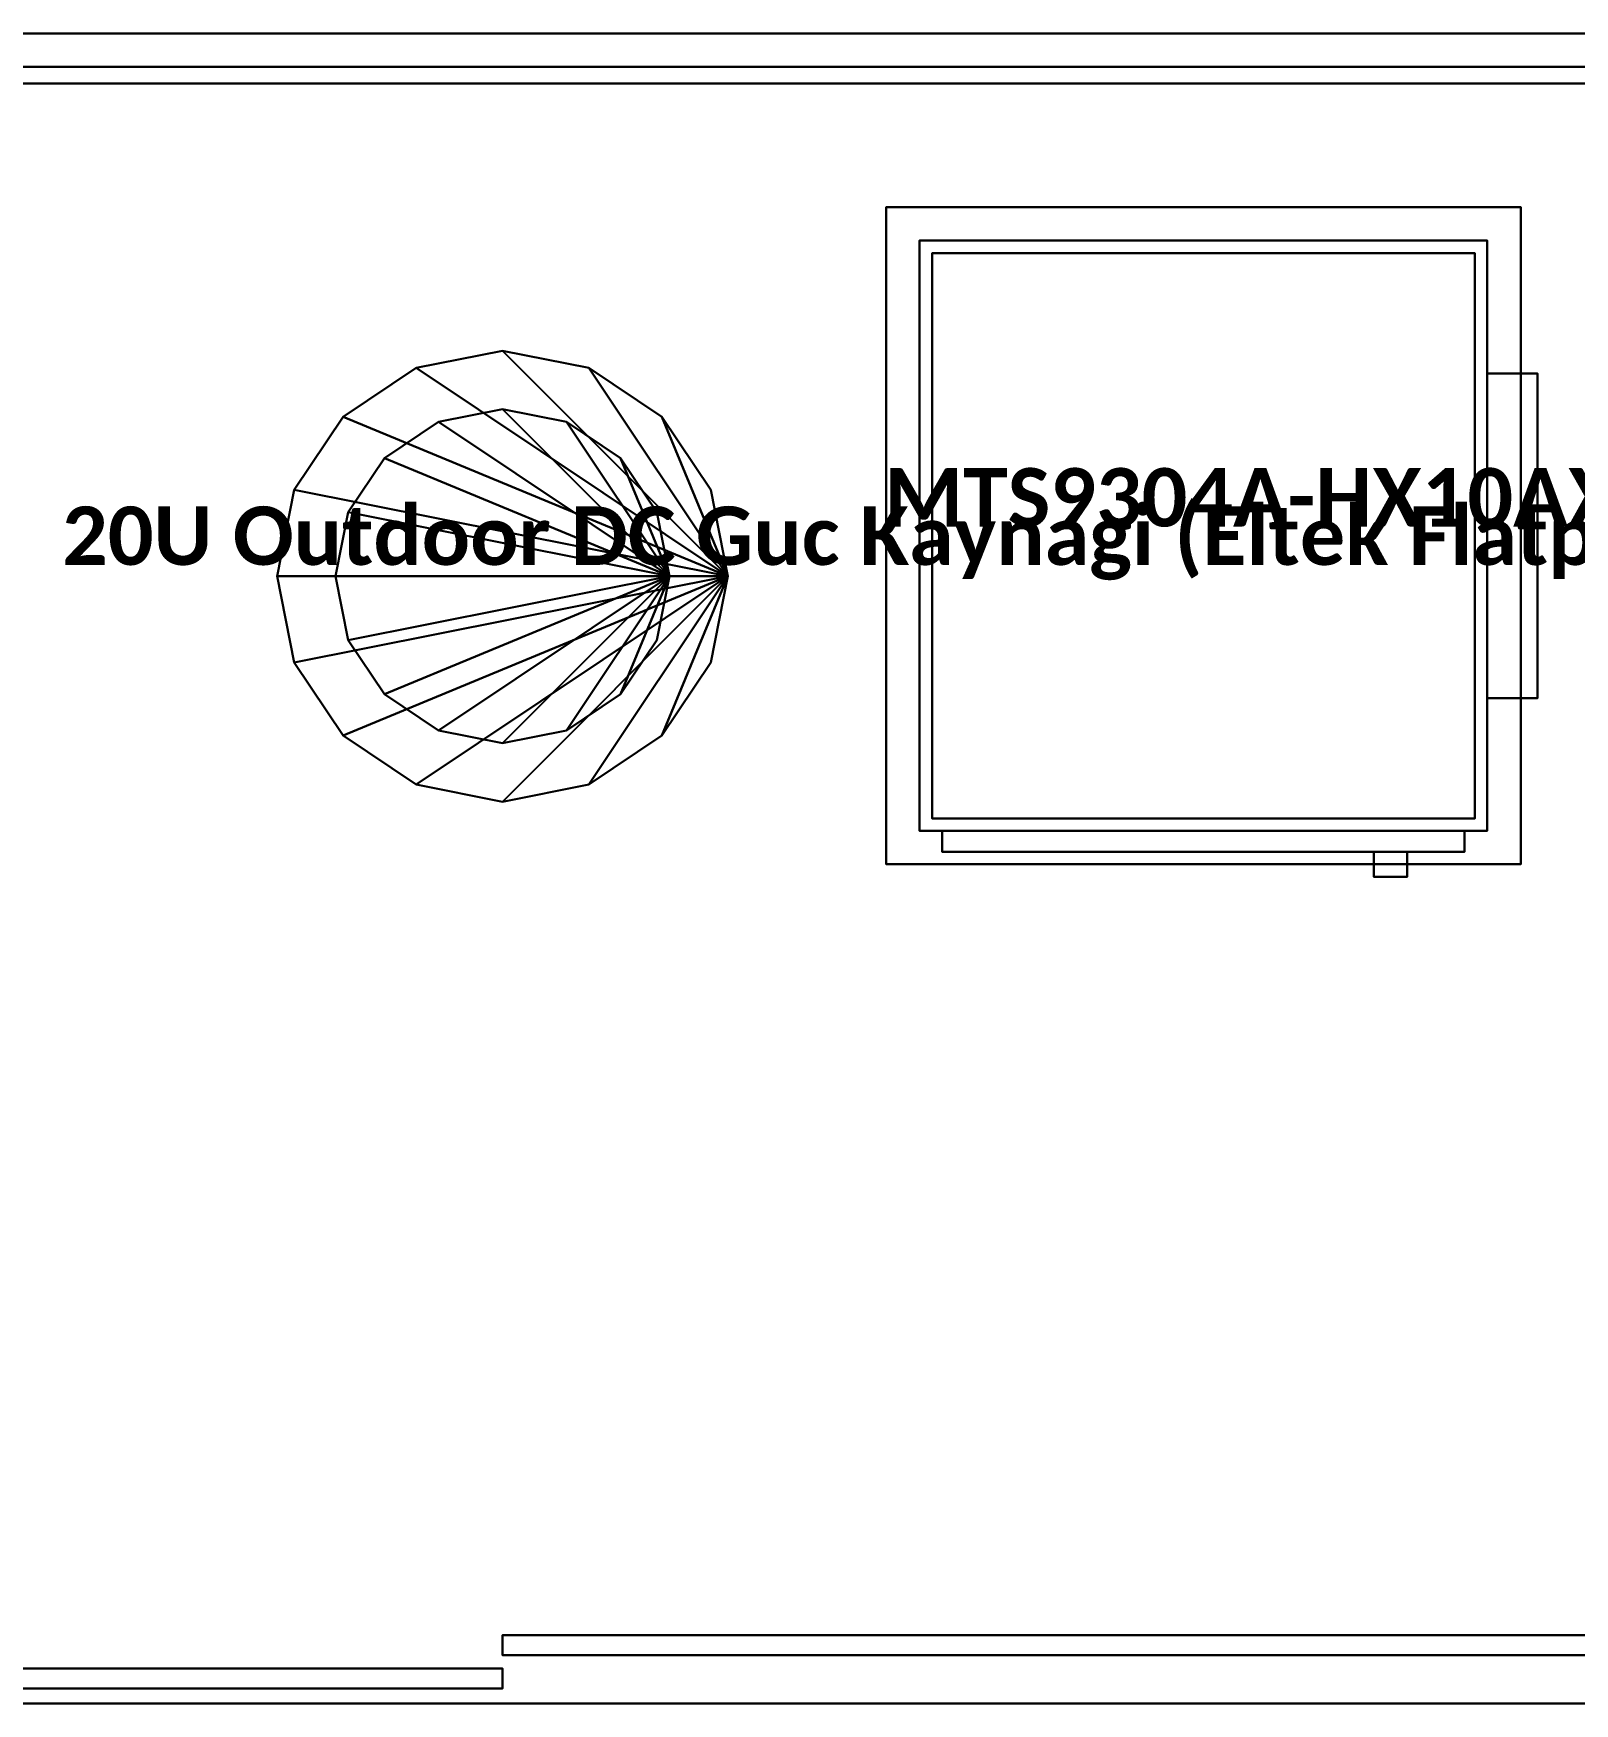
# Model space of a CAD drawing. Header units: metres. Extents: x -15 to 15, y -45.1 to 2.
# Drawn here: x -0.562 to 1.284, y 0 to 2 of the extents above; entities that cross this region are included whole.
import ezdxf
from ezdxf.enums import TextEntityAlignment as Align

# ---------------------------------------------------------------- set-up
doc = ezdxf.new("R2010")
doc.units = ezdxf.units.M
for name, color, linetype in [('EKP_RECTIFIER_ELTEK_20U', 3, 'CONTINUOUS'), ('EKP_RECTIFIER_MTS9304A', 94, 'CONTINUOUS'), ('KORKULUK_KAPI', 4, 'CONTINUOUS'), ('MONTAJ_BORULARI', 2, 'CONTINUOUS'), ('ZEMIN_PLATFORM', 8, 'CONTINUOUS')]:
    doc.layers.add(name, color=color, linetype=linetype)
doc.styles.get("Standard").update_dxf_attribs({"font": 'calibrib.ttf'})

msp = doc.modelspace()

# ---------------------------------------------------------------- linework, layer by layer
at = {"layer": 'EKP_RECTIFIER_ELTEK_20U'}
for p, q in [((1.2195, 1.792, 1.24), (0.4595, 1.792, 1.24)), ((0.4595, 1.792, 1.24), (0.4595, 1.005, 1.24)), ((1.2195, 1.792, 1.32), (0.4595, 1.792, 1.32)), ((0.4595, 1.792, 1.32), (0.4595, 1.005, 1.32)), ((0.4595, 1.792, 1.24), (0.4595, 1.792, 1.32)), ((1.2195, 1.005, 1.24), (1.2195, 1.792, 1.24)), ((1.2195, 1.005, 1.32), (1.2195, 1.792, 1.32)), ((1.2195, 1.792, 1.24), (1.2195, 1.792, 1.32)), ((1.1795, 1.752, 0.1), (0.4995, 1.752, 0.1)), ((0.4995, 1.752, 0.1), (0.4995, 1.045, 0.1)), ((1.1795, 1.752, 1.24), (0.4995, 1.752, 1.24)), ((0.4995, 1.752, 1.24), (0.4995, 1.045, 1.24)), ((0.4995, 1.752, 0.1), (0.4995, 1.752, 1.24)), ((1.1795, 1.045, 0.1), (1.1795, 1.752, 0.1)), ((1.1795, 1.045, 1.24), (1.1795, 1.752, 1.24)), ((1.1795, 1.752, 0.1), (1.1795, 1.752, 1.24)), ((1.1645, 1.737), (0.5145, 1.737)), ((0.5145, 1.737), (0.5145, 1.06)), ((1.1645, 1.737, 0.1), (0.5145, 1.737, 0.1)), ((0.5145, 1.737, 0.1), (0.5145, 1.06, 0.1)), ((0.5145, 1.737), (0.5145, 1.737, 0.1)), ((1.1645, 1.06), (1.1645, 1.737)), ((1.1645, 1.06, 0.1), (1.1645, 1.737, 0.1)), ((1.1645, 1.737), (1.1645, 1.737, 0.1)), ((1.2395, 1.5929, 0.2995), (1.1795, 1.5929, 0.2995)), ((1.1795, 1.5929, 0.2995), (1.1795, 1.2041, 0.2995)), ((1.2395, 1.5929, 1.0405), (1.1795, 1.5929, 1.0405)), ((1.1795, 1.5929, 1.0405), (1.1795, 1.2041, 1.0405)), ((1.1795, 1.5929, 0.2995), (1.1795, 1.5929, 1.0405)), ((1.2395, 1.2041, 0.2995), (1.2395, 1.5929, 0.2995)), ((1.2395, 1.2041, 1.0405), (1.2395, 1.5929, 1.0405)), ((1.2395, 1.5929, 0.2995), (1.2395, 1.5929, 1.0405)), ((1.1795, 1.2041, 0.2995), (1.2395, 1.2041, 0.2995)), ((1.1795, 1.2041, 1.0405), (1.2395, 1.2041, 1.0405)), ((1.1795, 1.2041, 0.2995), (1.1795, 1.2041, 1.0405)), ((1.2395, 1.2041, 0.2995), (1.2395, 1.2041, 1.0405)), ((0.4995, 1.045, 0.1), (1.1795, 1.045, 0.1)), ((0.4995, 1.045, 1.24), (1.1795, 1.045, 1.24)), ((0.4995, 1.045, 0.1), (0.4995, 1.045, 1.24)), ((0.5145, 1.06), (1.1645, 1.06)), ((0.5145, 1.06, 0.1), (1.1645, 1.06, 0.1)), ((0.5145, 1.06), (0.5145, 1.06, 0.1)), ((1.1523, 1.045, 0.13), (0.5267, 1.045, 0.13)), ((0.5267, 1.045, 0.13), (0.5267, 1.02, 0.13)), ((1.1523, 1.045, 1.216), (0.5267, 1.045, 1.216)), ((0.5267, 1.045, 1.216), (0.5267, 1.02, 1.216)), ((0.5267, 1.045, 0.13), (0.5267, 1.045, 1.216)), ((1.1523, 1.02, 0.13), (1.1523, 1.045, 0.13)), ((1.1523, 1.02, 1.216), (1.1523, 1.045, 1.216)), ((1.1523, 1.045, 0.13), (1.1523, 1.045, 1.216)), ((1.1645, 1.06), (1.1645, 1.06, 0.1)), ((1.1795, 1.045, 0.1), (1.1795, 1.045, 1.24)), ((0.4595, 1.005, 1.24), (1.2195, 1.005, 1.24)), ((0.4595, 1.005, 1.32), (1.2195, 1.005, 1.32)), ((0.4595, 1.005, 1.24), (0.4595, 1.005, 1.32)), ((0.5267, 1.02, 0.13), (1.1523, 1.02, 0.13)), ((0.5267, 1.02, 1.216), (1.1523, 1.02, 1.216)), ((0.5267, 1.02, 0.13), (0.5267, 1.02, 1.216)), ((1.0835, 1.02, 0.58), (1.0435, 1.02, 0.58)), ((1.0435, 1.02, 0.58), (1.0435, 0.99, 0.58)), ((1.0835, 1.02, 0.76), (1.0435, 1.02, 0.76)), ((1.0435, 1.02, 0.76), (1.0435, 0.99, 0.76)), ((1.0435, 1.02, 0.58), (1.0435, 1.02, 0.76)), ((1.0835, 0.99, 0.58), (1.0835, 1.02, 0.58)), ((1.0835, 0.99, 0.76), (1.0835, 1.02, 0.76)), ((1.0835, 1.02, 0.58), (1.0835, 1.02, 0.76)), ((1.1523, 1.02, 0.13), (1.1523, 1.02, 1.216)), ((1.2195, 1.005, 1.24), (1.2195, 1.005, 1.32)), ((1.0435, 0.99, 0.58), (1.0835, 0.99, 0.58)), ((1.0435, 0.99, 0.76), (1.0835, 0.99, 0.76)), ((1.0435, 0.99, 0.58), (1.0435, 0.99, 0.76)), ((1.0835, 0.99, 0.58), (1.0835, 0.99, 0.76))]:
    msp.add_line(p, q, dxfattribs=at)
for points in [[(0.4595, 1.005, 1.24), (1.2195, 1.005, 1.24), (1.2195, 1.792, 1.24), (0.4595, 1.792, 1.24)], [(0.4595, 1.005, 1.32), (1.2195, 1.005, 1.32), (1.2195, 1.792, 1.32), (0.4595, 1.792, 1.32)], [(0.4595, 1.792, 1.24), (1.2195, 1.792, 1.24), (1.2195, 1.792, 1.32), (0.4595, 1.792, 1.32)], [(0.4595, 1.005, 1.24), (0.4595, 1.792, 1.24), (0.4595, 1.792, 1.32), (0.4595, 1.005, 1.32)], [(1.2195, 1.005, 1.24), (1.2195, 1.792, 1.24), (1.2195, 1.792, 1.32), (1.2195, 1.005, 1.32)], [(0.4995, 1.045, 0.1), (1.1795, 1.045, 0.1), (1.1795, 1.752, 0.1), (0.4995, 1.752, 0.1)], [(0.4995, 1.045, 1.24), (1.1795, 1.045, 1.24), (1.1795, 1.752, 1.24), (0.4995, 1.752, 1.24)], [(0.4995, 1.752, 0.1), (1.1795, 1.752, 0.1), (1.1795, 1.752, 1.24), (0.4995, 1.752, 1.24)], [(0.4995, 1.045, 0.1), (0.4995, 1.752, 0.1), (0.4995, 1.752, 1.24), (0.4995, 1.045, 1.24)], [(1.1795, 1.045, 0.1), (1.1795, 1.752, 0.1), (1.1795, 1.752, 1.24), (1.1795, 1.045, 1.24)], [(0.5145, 1.06), (1.1645, 1.06), (1.1645, 1.737), (0.5145, 1.737)], [(0.5145, 1.06, 0.1), (1.1645, 1.06, 0.1), (1.1645, 1.737, 0.1), (0.5145, 1.737, 0.1)], [(0.5145, 1.737), (1.1645, 1.737), (1.1645, 1.737, 0.1), (0.5145, 1.737, 0.1)], [(0.5145, 1.06), (0.5145, 1.737), (0.5145, 1.737, 0.1), (0.5145, 1.06, 0.1)], [(1.1645, 1.06), (1.1645, 1.737), (1.1645, 1.737, 0.1), (1.1645, 1.06, 0.1)], [(1.1795, 1.2041, 0.2995), (1.2395, 1.2041, 0.2995), (1.2395, 1.5929, 0.2995), (1.1795, 1.5929, 0.2995)], [(1.1795, 1.2041, 1.0405), (1.2395, 1.2041, 1.0405), (1.2395, 1.5929, 1.0405), (1.1795, 1.5929, 1.0405)], [(1.1795, 1.5929, 0.2995), (1.2395, 1.5929, 0.2995), (1.2395, 1.5929, 1.0405), (1.1795, 1.5929, 1.0405)], [(1.1795, 1.2041, 0.2995), (1.1795, 1.5929, 0.2995), (1.1795, 1.5929, 1.0405), (1.1795, 1.2041, 1.0405)], [(1.2395, 1.2041, 0.2995), (1.2395, 1.5929, 0.2995), (1.2395, 1.5929, 1.0405), (1.2395, 1.2041, 1.0405)], [(1.1795, 1.2041, 0.2995), (1.2395, 1.2041, 0.2995), (1.2395, 1.2041, 1.0405), (1.1795, 1.2041, 1.0405)], [(0.4995, 1.045, 0.1), (1.1795, 1.045, 0.1), (1.1795, 1.045, 1.24), (0.4995, 1.045, 1.24)], [(0.5145, 1.06), (1.1645, 1.06), (1.1645, 1.06, 0.1), (0.5145, 1.06, 0.1)], [(0.5267, 1.02, 0.13), (1.1523, 1.02, 0.13), (1.1523, 1.045, 0.13), (0.5267, 1.045, 0.13)], [(0.5267, 1.02, 1.216), (1.1523, 1.02, 1.216), (1.1523, 1.045, 1.216), (0.5267, 1.045, 1.216)], [(0.5267, 1.045, 0.13), (1.1523, 1.045, 0.13), (1.1523, 1.045, 1.216), (0.5267, 1.045, 1.216)], [(0.5267, 1.02, 0.13), (0.5267, 1.045, 0.13), (0.5267, 1.045, 1.216), (0.5267, 1.02, 1.216)], [(1.1523, 1.02, 0.13), (1.1523, 1.045, 0.13), (1.1523, 1.045, 1.216), (1.1523, 1.02, 1.216)], [(0.4595, 1.005, 1.24), (1.2195, 1.005, 1.24), (1.2195, 1.005, 1.32), (0.4595, 1.005, 1.32)], [(0.5267, 1.02, 0.13), (1.1523, 1.02, 0.13), (1.1523, 1.02, 1.216), (0.5267, 1.02, 1.216)], [(1.0435, 0.99, 0.58), (1.0835, 0.99, 0.58), (1.0835, 1.02, 0.58), (1.0435, 1.02, 0.58)], [(1.0435, 0.99, 0.76), (1.0835, 0.99, 0.76), (1.0835, 1.02, 0.76), (1.0435, 1.02, 0.76)], [(1.0435, 1.02, 0.58), (1.0835, 1.02, 0.58), (1.0835, 1.02, 0.76), (1.0435, 1.02, 0.76)], [(1.0435, 0.99, 0.58), (1.0435, 1.02, 0.58), (1.0435, 1.02, 0.76), (1.0435, 0.99, 0.76)], [(1.0835, 0.99, 0.58), (1.0835, 1.02, 0.58), (1.0835, 1.02, 0.76), (1.0835, 0.99, 0.76)], [(1.0435, 0.99, 0.58), (1.0835, 0.99, 0.58), (1.0835, 0.99, 0.76), (1.0435, 0.99, 0.76)]]:
    msp.add_3dface(points, dxfattribs=at)
at = {"layer": 'KORKULUK_KAPI'}
for p, q in [((5.5, 1.96), (-5.5, 1.96)), ((5.5, 1.96, 1.7), (-5.5, 1.96, 1.7)), ((-5.5, 1.94), (5.5, 1.94)), ((-5.5, 1.94, 1.7), (5.5, 1.94, 1.7)), ((1.5, 0.082, 0.03), (0, 0.082, 0.03)), ((0, 0.082, 0.03), (0, 0.058, 0.03)), ((1.5, 0.082, 1.67), (0, 0.082, 1.67)), ((0, 0.082, 1.67), (0, 0.058, 1.67)), ((0, 0.082, 0.03), (0, 0.082, 1.67)), ((0, 0.042, 0.03), (-1.5, 0.042, 0.03)), ((0, 0.042, 1.67), (-1.5, 0.042, 1.67)), ((0, 0.058, 0.03), (1.5, 0.058, 0.03)), ((0, 0.058, 1.67), (1.5, 0.058, 1.67)), ((0, 0.058, 0.03), (0, 0.058, 1.67)), ((0, 0.018, 0.03), (0, 0.042, 0.03)), ((0, 0.018, 1.67), (0, 0.042, 1.67)), ((0, 0.042, 0.03), (0, 0.042, 1.67)), ((-1.5, 0.018, 0.03), (0, 0.018, 0.03)), ((-1.5, 0.018, 1.67), (0, 0.018, 1.67)), ((0, 0.018, 0.03), (0, 0.018, 1.67))]:
    msp.add_line(p, q, dxfattribs=at)
for points in [[(-5.5, 1.94), (5.5, 1.94), (5.5, 1.96), (-5.5, 1.96)], [(-5.5, 1.94, 1.7), (5.5, 1.94, 1.7), (5.5, 1.96, 1.7), (-5.5, 1.96, 1.7)], [(-5.5, 1.96), (5.5, 1.96), (5.5, 1.96, 1.7), (-5.5, 1.96, 1.7)], [(-5.5, 1.94), (5.5, 1.94), (5.5, 1.94, 1.7), (-5.5, 1.94, 1.7)], [(0, 0.058, 0.03), (1.5, 0.058, 0.03), (1.5, 0.082, 0.03), (0, 0.082, 0.03)], [(0, 0.058, 1.67), (1.5, 0.058, 1.67), (1.5, 0.082, 1.67), (0, 0.082, 1.67)], [(0, 0.082, 0.03), (1.5, 0.082, 0.03), (1.5, 0.082, 1.67), (0, 0.082, 1.67)], [(0, 0.058, 0.03), (0, 0.082, 0.03), (0, 0.082, 1.67), (0, 0.058, 1.67)], [(-1.5, 0.018, 0.03), (0, 0.018, 0.03), (0, 0.042, 0.03), (-1.5, 0.042, 0.03)], [(-1.5, 0.018, 1.67), (0, 0.018, 1.67), (0, 0.042, 1.67), (-1.5, 0.042, 1.67)], [(-1.5, 0.042, 0.03), (0, 0.042, 0.03), (0, 0.042, 1.67), (-1.5, 0.042, 1.67)], [(0, 0.058, 0.03), (1.5, 0.058, 0.03), (1.5, 0.058, 1.67), (0, 0.058, 1.67)], [(0, 0.018, 0.03), (0, 0.042, 0.03), (0, 0.042, 1.67), (0, 0.018, 1.67)], [(-1.5, 0.018, 0.03), (0, 0.018, 0.03), (0, 0.018, 1.67), (-1.5, 0.018, 1.67)]]:
    msp.add_3dface(points, dxfattribs=at)
at = {"layer": 'MONTAJ_BORULARI'}
for p, q in [((0, 1.62), (-0.1033, 1.5994)), ((0, 1.62, 0.15), (-0.1033, 1.5994, 0.15)), ((0, 1.62, 4.2), (-0.1033, 1.5994, 4.2)), ((0, 1.62, 4.3), (-0.1033, 1.5994, 4.3)), ((0.1033, 1.5994), (0, 1.62)), ((0.1033, 1.5994, 0.15), (0, 1.62, 0.15)), ((0, 1.62), (0, 1.62, 0.15)), ((0.1033, 1.5994, 4.2), (0, 1.62, 4.2)), ((0.1033, 1.5994, 4.3), (0, 1.62, 4.3)), ((0, 1.62, 4.2), (0, 1.62, 4.3)), ((-0.1033, 1.5994), (-0.1909, 1.5409)), ((-0.1033, 1.5994, 0.15), (-0.1909, 1.5409, 0.15)), ((-0.1033, 1.5994, 4.2), (-0.1909, 1.5409, 4.2)), ((-0.1033, 1.5994, 4.3), (-0.1909, 1.5409, 4.3)), ((0.1909, 1.5409), (0.1033, 1.5994)), ((0.1909, 1.5409, 0.15), (0.1033, 1.5994, 0.15)), ((0.1909, 1.5409, 4.2), (0.1033, 1.5994, 4.2)), ((0.1909, 1.5409, 4.3), (0.1033, 1.5994, 4.3)), ((-0.1909, 1.5409), (-0.2494, 1.4533)), ((-0.1909, 1.5409, 0.15), (-0.2494, 1.4533, 0.15)), ((-0.1909, 1.5409, 4.2), (-0.2494, 1.4533, 4.2)), ((-0.1909, 1.5409, 4.3), (-0.2494, 1.4533, 4.3)), ((0, 1.55), (-0.0765, 1.5348)), ((0, 1.55, 4.3), (-0.0765, 1.5348, 4.3)), ((0.0765, 1.5348), (0, 1.55)), ((0.0765, 1.5348, 4.3), (0, 1.55, 4.3)), ((0, 1.55), (0, 1.55, 4.3)), ((0.2494, 1.4533), (0.1909, 1.5409)), ((0.2494, 1.4533, 0.15), (0.1909, 1.5409, 0.15)), ((0.2494, 1.4533, 4.2), (0.1909, 1.5409, 4.2)), ((0.2494, 1.4533, 4.3), (0.1909, 1.5409, 4.3)), ((-0.0765, 1.5348), (-0.1414, 1.4914)), ((-0.0765, 1.5348, 4.3), (-0.1414, 1.4914, 4.3)), ((0.1414, 1.4914), (0.0765, 1.5348)), ((0.1414, 1.4914, 4.3), (0.0765, 1.5348, 4.3)), ((-0.1414, 1.4914), (-0.1848, 1.4265)), ((-0.1414, 1.4914, 4.3), (-0.1848, 1.4265, 4.3)), ((0.1848, 1.4265), (0.1414, 1.4914)), ((0.1848, 1.4265, 4.3), (0.1414, 1.4914, 4.3)), ((-0.2494, 1.4533), (-0.27, 1.35)), ((-0.2494, 1.4533, 0.15), (-0.27, 1.35, 0.15)), ((-0.2494, 1.4533, 4.2), (-0.27, 1.35, 4.2)), ((-0.2494, 1.4533, 4.3), (-0.27, 1.35, 4.3)), ((0.27, 1.35), (0.2494, 1.4533)), ((0.27, 1.35, 0.15), (0.2494, 1.4533, 0.15)), ((0.27, 1.35, 4.2), (0.2494, 1.4533, 4.2)), ((0.27, 1.35, 4.3), (0.2494, 1.4533, 4.3)), ((-0.1848, 1.4265), (-0.2, 1.35)), ((-0.1848, 1.4265, 4.3), (-0.2, 1.35, 4.3)), ((0.2, 1.35), (0.1848, 1.4265)), ((0.2, 1.35, 4.3), (0.1848, 1.4265, 4.3)), ((-0.27, 1.35), (-0.2494, 1.2467)), ((-0.27, 1.35, 0.15), (-0.2494, 1.2467, 0.15)), ((-0.27, 1.35), (-0.27, 1.35, 0.15)), ((-0.27, 1.35, 4.2), (-0.2494, 1.2467, 4.2)), ((-0.27, 1.35, 4.3), (-0.2494, 1.2467, 4.3)), ((-0.27, 1.35, 4.2), (-0.27, 1.35, 4.3)), ((-0.2, 1.35), (-0.1848, 1.2735)), ((-0.2, 1.35, 4.3), (-0.1848, 1.2735, 4.3)), ((-0.2, 1.35), (-0.2, 1.35, 4.3)), ((0.1848, 1.2735), (0.2, 1.35)), ((0.1848, 1.2735, 4.3), (0.2, 1.35, 4.3)), ((0.2, 1.35), (0.2, 1.35, 4.3)), ((0.2494, 1.2467), (0.27, 1.35)), ((0.2494, 1.2467, 0.15), (0.27, 1.35, 0.15)), ((0.2494, 1.2467, 4.2), (0.27, 1.35, 4.2)), ((0.2494, 1.2467, 4.3), (0.27, 1.35, 4.3)), ((0.27, 1.35), (0.27, 1.35, 0.15)), ((0.27, 1.35, 4.2), (0.27, 1.35, 4.3)), ((-0.1848, 1.2735), (-0.1414, 1.2086)), ((-0.1848, 1.2735, 4.3), (-0.1414, 1.2086, 4.3)), ((0.1414, 1.2086), (0.1848, 1.2735)), ((0.1414, 1.2086, 4.3), (0.1848, 1.2735, 4.3)), ((-0.2494, 1.2467), (-0.1909, 1.1591)), ((-0.2494, 1.2467, 0.15), (-0.1909, 1.1591, 0.15)), ((-0.2494, 1.2467, 4.2), (-0.1909, 1.1591, 4.2)), ((-0.2494, 1.2467, 4.3), (-0.1909, 1.1591, 4.3)), ((0.1909, 1.1591), (0.2494, 1.2467)), ((0.1909, 1.1591, 0.15), (0.2494, 1.2467, 0.15)), ((0.1909, 1.1591, 4.2), (0.2494, 1.2467, 4.2)), ((0.1909, 1.1591, 4.3), (0.2494, 1.2467, 4.3)), ((-0.1414, 1.2086), (-0.0765, 1.1652)), ((-0.1414, 1.2086, 4.3), (-0.0765, 1.1652, 4.3)), ((0.0765, 1.1652), (0.1414, 1.2086)), ((0.0765, 1.1652, 4.3), (0.1414, 1.2086, 4.3)), ((-0.0765, 1.1652), (0, 1.15)), ((-0.0765, 1.1652, 4.3), (0, 1.15, 4.3)), ((0, 1.15), (0.0765, 1.1652)), ((0, 1.15, 4.3), (0.0765, 1.1652, 4.3)), ((-0.1909, 1.1591), (-0.1033, 1.1006)), ((-0.1909, 1.1591, 0.15), (-0.1033, 1.1006, 0.15)), ((-0.1909, 1.1591, 4.2), (-0.1033, 1.1006, 4.2)), ((-0.1909, 1.1591, 4.3), (-0.1033, 1.1006, 4.3)), ((0, 1.15), (0, 1.15, 4.3)), ((0.1033, 1.1006), (0.1909, 1.1591)), ((0.1033, 1.1006, 0.15), (0.1909, 1.1591, 0.15)), ((0.1033, 1.1006, 4.2), (0.1909, 1.1591, 4.2)), ((0.1033, 1.1006, 4.3), (0.1909, 1.1591, 4.3)), ((-0.1033, 1.1006), (0, 1.08)), ((-0.1033, 1.1006, 0.15), (0, 1.08, 0.15)), ((-0.1033, 1.1006, 4.2), (0, 1.08, 4.2)), ((-0.1033, 1.1006, 4.3), (0, 1.08, 4.3)), ((0, 1.08), (0.1033, 1.1006)), ((0, 1.08, 0.15), (0.1033, 1.1006, 0.15)), ((0, 1.08, 4.2), (0.1033, 1.1006, 4.2)), ((0, 1.08, 4.3), (0.1033, 1.1006, 4.3)), ((0, 1.08), (0, 1.08, 0.15)), ((0, 1.08, 4.2), (0, 1.08, 4.3))]:
    msp.add_line(p, q, dxfattribs=at)
for points in [[(0, 1.62), (-0.1033, 1.5994), (-0.1033, 1.5994, 0.15), (0, 1.62, 0.15)], [(0.27, 1.35), (0, 1.62), (-0.1033, 1.5994)], [(0.27, 1.35, 0.15), (0, 1.62, 0.15), (-0.1033, 1.5994, 0.15)], [(0, 1.62, 4.2), (-0.1033, 1.5994, 4.2), (-0.1033, 1.5994, 4.3), (0, 1.62, 4.3)], [(0.27, 1.35, 4.2), (0, 1.62, 4.2), (-0.1033, 1.5994, 4.2)], [(0.27, 1.35, 4.3), (0, 1.62, 4.3), (-0.1033, 1.5994, 4.3)], [(0.1033, 1.5994), (0, 1.62), (0, 1.62, 0.15), (0.1033, 1.5994, 0.15)], [(0.27, 1.35), (0.1033, 1.5994), (0, 1.62)], [(0.27, 1.35, 0.15), (0.1033, 1.5994, 0.15), (0, 1.62, 0.15)], [(0.1033, 1.5994, 4.2), (0, 1.62, 4.2), (0, 1.62, 4.3), (0.1033, 1.5994, 4.3)], [(0.27, 1.35, 4.2), (0.1033, 1.5994, 4.2), (0, 1.62, 4.2)], [(0.27, 1.35, 4.3), (0.1033, 1.5994, 4.3), (0, 1.62, 4.3)], [(-0.1033, 1.5994), (-0.1909, 1.5409), (-0.1909, 1.5409, 0.15), (-0.1033, 1.5994, 0.15)], [(0.27, 1.35), (-0.1033, 1.5994), (-0.1909, 1.5409)], [(0.27, 1.35, 0.15), (-0.1033, 1.5994, 0.15), (-0.1909, 1.5409, 0.15)], [(-0.1033, 1.5994, 4.2), (-0.1909, 1.5409, 4.2), (-0.1909, 1.5409, 4.3), (-0.1033, 1.5994, 4.3)], [(0.27, 1.35, 4.2), (-0.1033, 1.5994, 4.2), (-0.1909, 1.5409, 4.2)], [(0.27, 1.35, 4.3), (-0.1033, 1.5994, 4.3), (-0.1909, 1.5409, 4.3)], [(0.1909, 1.5409), (0.1033, 1.5994), (0.1033, 1.5994, 0.15), (0.1909, 1.5409, 0.15)], [(0.27, 1.35), (0.1909, 1.5409), (0.1033, 1.5994)], [(0.27, 1.35, 0.15), (0.1909, 1.5409, 0.15), (0.1033, 1.5994, 0.15)], [(0.1909, 1.5409, 4.2), (0.1033, 1.5994, 4.2), (0.1033, 1.5994, 4.3), (0.1909, 1.5409, 4.3)], [(0.27, 1.35, 4.2), (0.1909, 1.5409, 4.2), (0.1033, 1.5994, 4.2)], [(0.27, 1.35, 4.3), (0.1909, 1.5409, 4.3), (0.1033, 1.5994, 4.3)], [(-0.1909, 1.5409), (-0.2494, 1.4533), (-0.2494, 1.4533, 0.15), (-0.1909, 1.5409, 0.15)], [(0.27, 1.35), (-0.1909, 1.5409), (-0.2494, 1.4533)], [(0.27, 1.35, 0.15), (-0.1909, 1.5409, 0.15), (-0.2494, 1.4533, 0.15)], [(-0.1909, 1.5409, 4.2), (-0.2494, 1.4533, 4.2), (-0.2494, 1.4533, 4.3), (-0.1909, 1.5409, 4.3)], [(0.27, 1.35, 4.2), (-0.1909, 1.5409, 4.2), (-0.2494, 1.4533, 4.2)], [(0.27, 1.35, 4.3), (-0.1909, 1.5409, 4.3), (-0.2494, 1.4533, 4.3)], [(0, 1.55), (-0.0765, 1.5348), (-0.0765, 1.5348, 4.3), (0, 1.55, 4.3)], [(0.2, 1.35), (0, 1.55), (-0.0765, 1.5348)], [(0.2, 1.35, 4.3), (0, 1.55, 4.3), (-0.0765, 1.5348, 4.3)], [(0.0765, 1.5348), (0, 1.55), (0, 1.55, 4.3), (0.0765, 1.5348, 4.3)], [(0.2, 1.35), (0.0765, 1.5348), (0, 1.55)], [(0.2, 1.35, 4.3), (0.0765, 1.5348, 4.3), (0, 1.55, 4.3)], [(0.2494, 1.4533), (0.1909, 1.5409), (0.1909, 1.5409, 0.15), (0.2494, 1.4533, 0.15)], [(0.27, 1.35), (0.2494, 1.4533), (0.1909, 1.5409)], [(0.27, 1.35, 0.15), (0.2494, 1.4533, 0.15), (0.1909, 1.5409, 0.15)], [(0.2494, 1.4533, 4.2), (0.1909, 1.5409, 4.2), (0.1909, 1.5409, 4.3), (0.2494, 1.4533, 4.3)], [(0.27, 1.35, 4.2), (0.2494, 1.4533, 4.2), (0.1909, 1.5409, 4.2)], [(0.27, 1.35, 4.3), (0.2494, 1.4533, 4.3), (0.1909, 1.5409, 4.3)], [(-0.0765, 1.5348), (-0.1414, 1.4914), (-0.1414, 1.4914, 4.3), (-0.0765, 1.5348, 4.3)], [(0.2, 1.35), (-0.0765, 1.5348), (-0.1414, 1.4914)], [(0.2, 1.35, 4.3), (-0.0765, 1.5348, 4.3), (-0.1414, 1.4914, 4.3)], [(0.1414, 1.4914), (0.0765, 1.5348), (0.0765, 1.5348, 4.3), (0.1414, 1.4914, 4.3)], [(0.2, 1.35), (0.1414, 1.4914), (0.0765, 1.5348)], [(0.2, 1.35, 4.3), (0.1414, 1.4914, 4.3), (0.0765, 1.5348, 4.3)], [(-0.1414, 1.4914), (-0.1848, 1.4265), (-0.1848, 1.4265, 4.3), (-0.1414, 1.4914, 4.3)], [(0.2, 1.35), (-0.1414, 1.4914), (-0.1848, 1.4265)], [(0.2, 1.35, 4.3), (-0.1414, 1.4914, 4.3), (-0.1848, 1.4265, 4.3)], [(0.1848, 1.4265), (0.1414, 1.4914), (0.1414, 1.4914, 4.3), (0.1848, 1.4265, 4.3)], [(0.2, 1.35), (0.1848, 1.4265), (0.1414, 1.4914)], [(0.2, 1.35, 4.3), (0.1848, 1.4265, 4.3), (0.1414, 1.4914, 4.3)], [(-0.2494, 1.4533), (-0.27, 1.35), (-0.27, 1.35, 0.15), (-0.2494, 1.4533, 0.15)], [(0.27, 1.35), (-0.2494, 1.4533), (-0.27, 1.35)], [(0.27, 1.35, 0.15), (-0.2494, 1.4533, 0.15), (-0.27, 1.35, 0.15)], [(-0.2494, 1.4533, 4.2), (-0.27, 1.35, 4.2), (-0.27, 1.35, 4.3), (-0.2494, 1.4533, 4.3)], [(0.27, 1.35, 4.2), (-0.2494, 1.4533, 4.2), (-0.27, 1.35, 4.2)], [(0.27, 1.35, 4.3), (-0.2494, 1.4533, 4.3), (-0.27, 1.35, 4.3)], [(0.27, 1.35), (0.2494, 1.4533), (0.2494, 1.4533, 0.15), (0.27, 1.35, 0.15)], [(0.27, 1.35, 4.2), (0.2494, 1.4533, 4.2), (0.2494, 1.4533, 4.3), (0.27, 1.35, 4.3)], [(-0.1848, 1.4265), (-0.2, 1.35), (-0.2, 1.35, 4.3), (-0.1848, 1.4265, 4.3)], [(0.2, 1.35), (-0.1848, 1.4265), (-0.2, 1.35)], [(0.2, 1.35, 4.3), (-0.1848, 1.4265, 4.3), (-0.2, 1.35, 4.3)], [(0.2, 1.35), (0.1848, 1.4265), (0.1848, 1.4265, 4.3), (0.2, 1.35, 4.3)], [(-0.27, 1.35), (-0.2494, 1.2467), (-0.2494, 1.2467, 0.15), (-0.27, 1.35, 0.15)], [(0.27, 1.35), (-0.27, 1.35), (-0.2494, 1.2467)], [(0.27, 1.35, 0.15), (-0.27, 1.35, 0.15), (-0.2494, 1.2467, 0.15)], [(-0.27, 1.35, 4.2), (-0.2494, 1.2467, 4.2), (-0.2494, 1.2467, 4.3), (-0.27, 1.35, 4.3)], [(0.27, 1.35, 4.2), (-0.27, 1.35, 4.2), (-0.2494, 1.2467, 4.2)], [(0.27, 1.35, 4.3), (-0.27, 1.35, 4.3), (-0.2494, 1.2467, 4.3)], [(0.27, 1.35), (-0.2494, 1.2467), (-0.1909, 1.1591)], [(0.27, 1.35, 0.15), (-0.2494, 1.2467, 0.15), (-0.1909, 1.1591, 0.15)], [(0.27, 1.35, 4.2), (-0.2494, 1.2467, 4.2), (-0.1909, 1.1591, 4.2)], [(0.27, 1.35, 4.3), (-0.2494, 1.2467, 4.3), (-0.1909, 1.1591, 4.3)], [(-0.2, 1.35), (-0.1848, 1.2735), (-0.1848, 1.2735, 4.3), (-0.2, 1.35, 4.3)], [(0.2, 1.35), (-0.2, 1.35), (-0.1848, 1.2735)], [(0.2, 1.35, 4.3), (-0.2, 1.35, 4.3), (-0.1848, 1.2735, 4.3)], [(0.27, 1.35), (-0.1909, 1.1591), (-0.1033, 1.1006)], [(0.27, 1.35, 0.15), (-0.1909, 1.1591, 0.15), (-0.1033, 1.1006, 0.15)], [(0.27, 1.35, 4.2), (-0.1909, 1.1591, 4.2), (-0.1033, 1.1006, 4.2)], [(0.27, 1.35, 4.3), (-0.1909, 1.1591, 4.3), (-0.1033, 1.1006, 4.3)], [(0.2, 1.35), (-0.1848, 1.2735), (-0.1414, 1.2086)], [(0.2, 1.35, 4.3), (-0.1848, 1.2735, 4.3), (-0.1414, 1.2086, 4.3)], [(0.2, 1.35), (-0.1414, 1.2086), (-0.0765, 1.1652)], [(0.2, 1.35, 4.3), (-0.1414, 1.2086, 4.3), (-0.0765, 1.1652, 4.3)], [(0.27, 1.35), (-0.1033, 1.1006), (0, 1.08)], [(0.27, 1.35, 0.15), (-0.1033, 1.1006, 0.15), (0, 1.08, 0.15)], [(0.27, 1.35, 4.2), (-0.1033, 1.1006, 4.2), (0, 1.08, 4.2)], [(0.27, 1.35, 4.3), (-0.1033, 1.1006, 4.3), (0, 1.08, 4.3)], [(0.2, 1.35), (-0.0765, 1.1652), (0, 1.15)], [(0.2, 1.35, 4.3), (-0.0765, 1.1652, 4.3), (0, 1.15, 4.3)], [(0.2, 1.35), (0, 1.15), (0.0765, 1.1652)], [(0.2, 1.35, 4.3), (0, 1.15, 4.3), (0.0765, 1.1652, 4.3)], [(0.27, 1.35), (0, 1.08), (0.1033, 1.1006)], [(0.27, 1.35, 0.15), (0, 1.08, 0.15), (0.1033, 1.1006, 0.15)], [(0.27, 1.35, 4.2), (0, 1.08, 4.2), (0.1033, 1.1006, 4.2)], [(0.27, 1.35, 4.3), (0, 1.08, 4.3), (0.1033, 1.1006, 4.3)], [(0.2, 1.35), (0.0765, 1.1652), (0.1414, 1.2086)], [(0.2, 1.35, 4.3), (0.0765, 1.1652, 4.3), (0.1414, 1.2086, 4.3)], [(0.27, 1.35), (0.1033, 1.1006), (0.1909, 1.1591)], [(0.27, 1.35, 0.15), (0.1033, 1.1006, 0.15), (0.1909, 1.1591, 0.15)], [(0.27, 1.35, 4.2), (0.1033, 1.1006, 4.2), (0.1909, 1.1591, 4.2)], [(0.27, 1.35, 4.3), (0.1033, 1.1006, 4.3), (0.1909, 1.1591, 4.3)], [(0.2, 1.35), (0.1414, 1.2086), (0.1848, 1.2735)], [(0.2, 1.35, 4.3), (0.1414, 1.2086, 4.3), (0.1848, 1.2735, 4.3)], [(0.1848, 1.2735), (0.2, 1.35), (0.2, 1.35, 4.3), (0.1848, 1.2735, 4.3)], [(0.27, 1.35), (0.1909, 1.1591), (0.2494, 1.2467)], [(0.27, 1.35, 0.15), (0.1909, 1.1591, 0.15), (0.2494, 1.2467, 0.15)], [(0.27, 1.35, 4.2), (0.1909, 1.1591, 4.2), (0.2494, 1.2467, 4.2)], [(0.27, 1.35, 4.3), (0.1909, 1.1591, 4.3), (0.2494, 1.2467, 4.3)], [(0.2494, 1.2467), (0.27, 1.35), (0.27, 1.35, 0.15), (0.2494, 1.2467, 0.15)], [(0.2494, 1.2467, 4.2), (0.27, 1.35, 4.2), (0.27, 1.35, 4.3), (0.2494, 1.2467, 4.3)], [(-0.1848, 1.2735), (-0.1414, 1.2086), (-0.1414, 1.2086, 4.3), (-0.1848, 1.2735, 4.3)], [(0.1414, 1.2086), (0.1848, 1.2735), (0.1848, 1.2735, 4.3), (0.1414, 1.2086, 4.3)], [(-0.2494, 1.2467), (-0.1909, 1.1591), (-0.1909, 1.1591, 0.15), (-0.2494, 1.2467, 0.15)], [(-0.2494, 1.2467, 4.2), (-0.1909, 1.1591, 4.2), (-0.1909, 1.1591, 4.3), (-0.2494, 1.2467, 4.3)], [(0.1909, 1.1591), (0.2494, 1.2467), (0.2494, 1.2467, 0.15), (0.1909, 1.1591, 0.15)], [(0.1909, 1.1591, 4.2), (0.2494, 1.2467, 4.2), (0.2494, 1.2467, 4.3), (0.1909, 1.1591, 4.3)], [(-0.1414, 1.2086), (-0.0765, 1.1652), (-0.0765, 1.1652, 4.3), (-0.1414, 1.2086, 4.3)], [(0.0765, 1.1652), (0.1414, 1.2086), (0.1414, 1.2086, 4.3), (0.0765, 1.1652, 4.3)], [(-0.0765, 1.1652), (0, 1.15), (0, 1.15, 4.3), (-0.0765, 1.1652, 4.3)], [(0, 1.15), (0.0765, 1.1652), (0.0765, 1.1652, 4.3), (0, 1.15, 4.3)], [(-0.1909, 1.1591), (-0.1033, 1.1006), (-0.1033, 1.1006, 0.15), (-0.1909, 1.1591, 0.15)], [(-0.1909, 1.1591, 4.2), (-0.1033, 1.1006, 4.2), (-0.1033, 1.1006, 4.3), (-0.1909, 1.1591, 4.3)], [(0.1033, 1.1006), (0.1909, 1.1591), (0.1909, 1.1591, 0.15), (0.1033, 1.1006, 0.15)], [(0.1033, 1.1006, 4.2), (0.1909, 1.1591, 4.2), (0.1909, 1.1591, 4.3), (0.1033, 1.1006, 4.3)], [(-0.1033, 1.1006), (0, 1.08), (0, 1.08, 0.15), (-0.1033, 1.1006, 0.15)], [(-0.1033, 1.1006, 4.2), (0, 1.08, 4.2), (0, 1.08, 4.3), (-0.1033, 1.1006, 4.3)], [(0, 1.08), (0.1033, 1.1006), (0.1033, 1.1006, 0.15), (0, 1.08, 0.15)], [(0, 1.08, 4.2), (0.1033, 1.1006, 4.2), (0.1033, 1.1006, 4.3), (0, 1.08, 4.3)]]:
    msp.add_3dface(points, dxfattribs=at)
at = {"layer": 'ZEMIN_PLATFORM'}
for p, q in [((15, 2, -0.4), (-15, 2, -0.4)), ((15, 2), (-15, 2)), ((-15, 0, -0.4), (15, 0, -0.4)), ((-15, 0), (15, 0))]:
    msp.add_line(p, q, dxfattribs=at)
for points in [[(-15, 0, -0.4), (15, 0, -0.4), (15, 2, -0.4), (-15, 2, -0.4)], [(-15, 0), (15, 0), (15, 2), (-15, 2)], [(-15, 2, -0.4), (15, 2, -0.4), (15, 2), (-15, 2)], [(-15, 0, -0.4), (15, 0, -0.4), (15, 0), (-15, 0)]]:
    msp.add_3dface(points, dxfattribs=at)

# ---------------------------------------------------------------- texts
at = {"layer": 'EKP_RECTIFIER_ELTEK_20U'}
msp.add_text('20U Outdoor DC Guc Kaynagi (Eltek Flatpack2 24kW) (Alan 2)', height=0.07, dxfattribs=at).set_placement((0.8395, 1.3985), align=Align.MIDDLE_CENTER)
at = {"layer": 'EKP_RECTIFIER_MTS9304A'}
msp.add_text('MTS9304A-HX10AX 12U Outdoor Rectifier Kabini (Alan 2)', height=0.07, dxfattribs=at).set_placement((1.7418, 1.4445), align=Align.MIDDLE_CENTER)

doc.saveas('drawing.dxf')
